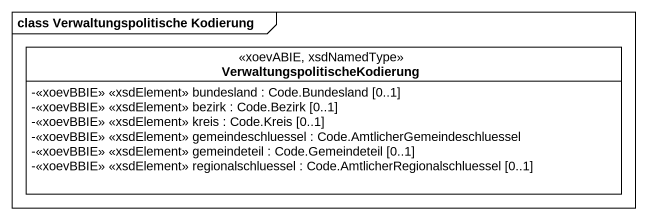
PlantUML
@startuml
mainframe class Verwaltungspolitische Kodierung
hide circle
hide empty members
skinparam classAttributeIconSize 0
class "VerwaltungspolitischeKodierung" as VerwaltungspolitischeKodieru <<xoevABIE, xsdNamedType>> {
  -<<xoevBBIE>> <<xsdElement>> bundesland : Code.Bundesland [0..1]
  -<<xoevBBIE>> <<xsdElement>> bezirk : Code.Bezirk [0..1]
  -<<xoevBBIE>> <<xsdElement>> kreis : Code.Kreis [0..1]
  -<<xoevBBIE>> <<xsdElement>> gemeindeschluessel : Code.AmtlicherGemeindeschluessel
  -<<xoevBBIE>> <<xsdElement>> gemeindeteil : Code.Gemeindeteil [0..1]
  -<<xoevBBIE>> <<xsdElement>> regionalschluessel : Code.AmtlicherRegionalschluessel [0..1]
}
@enduml
